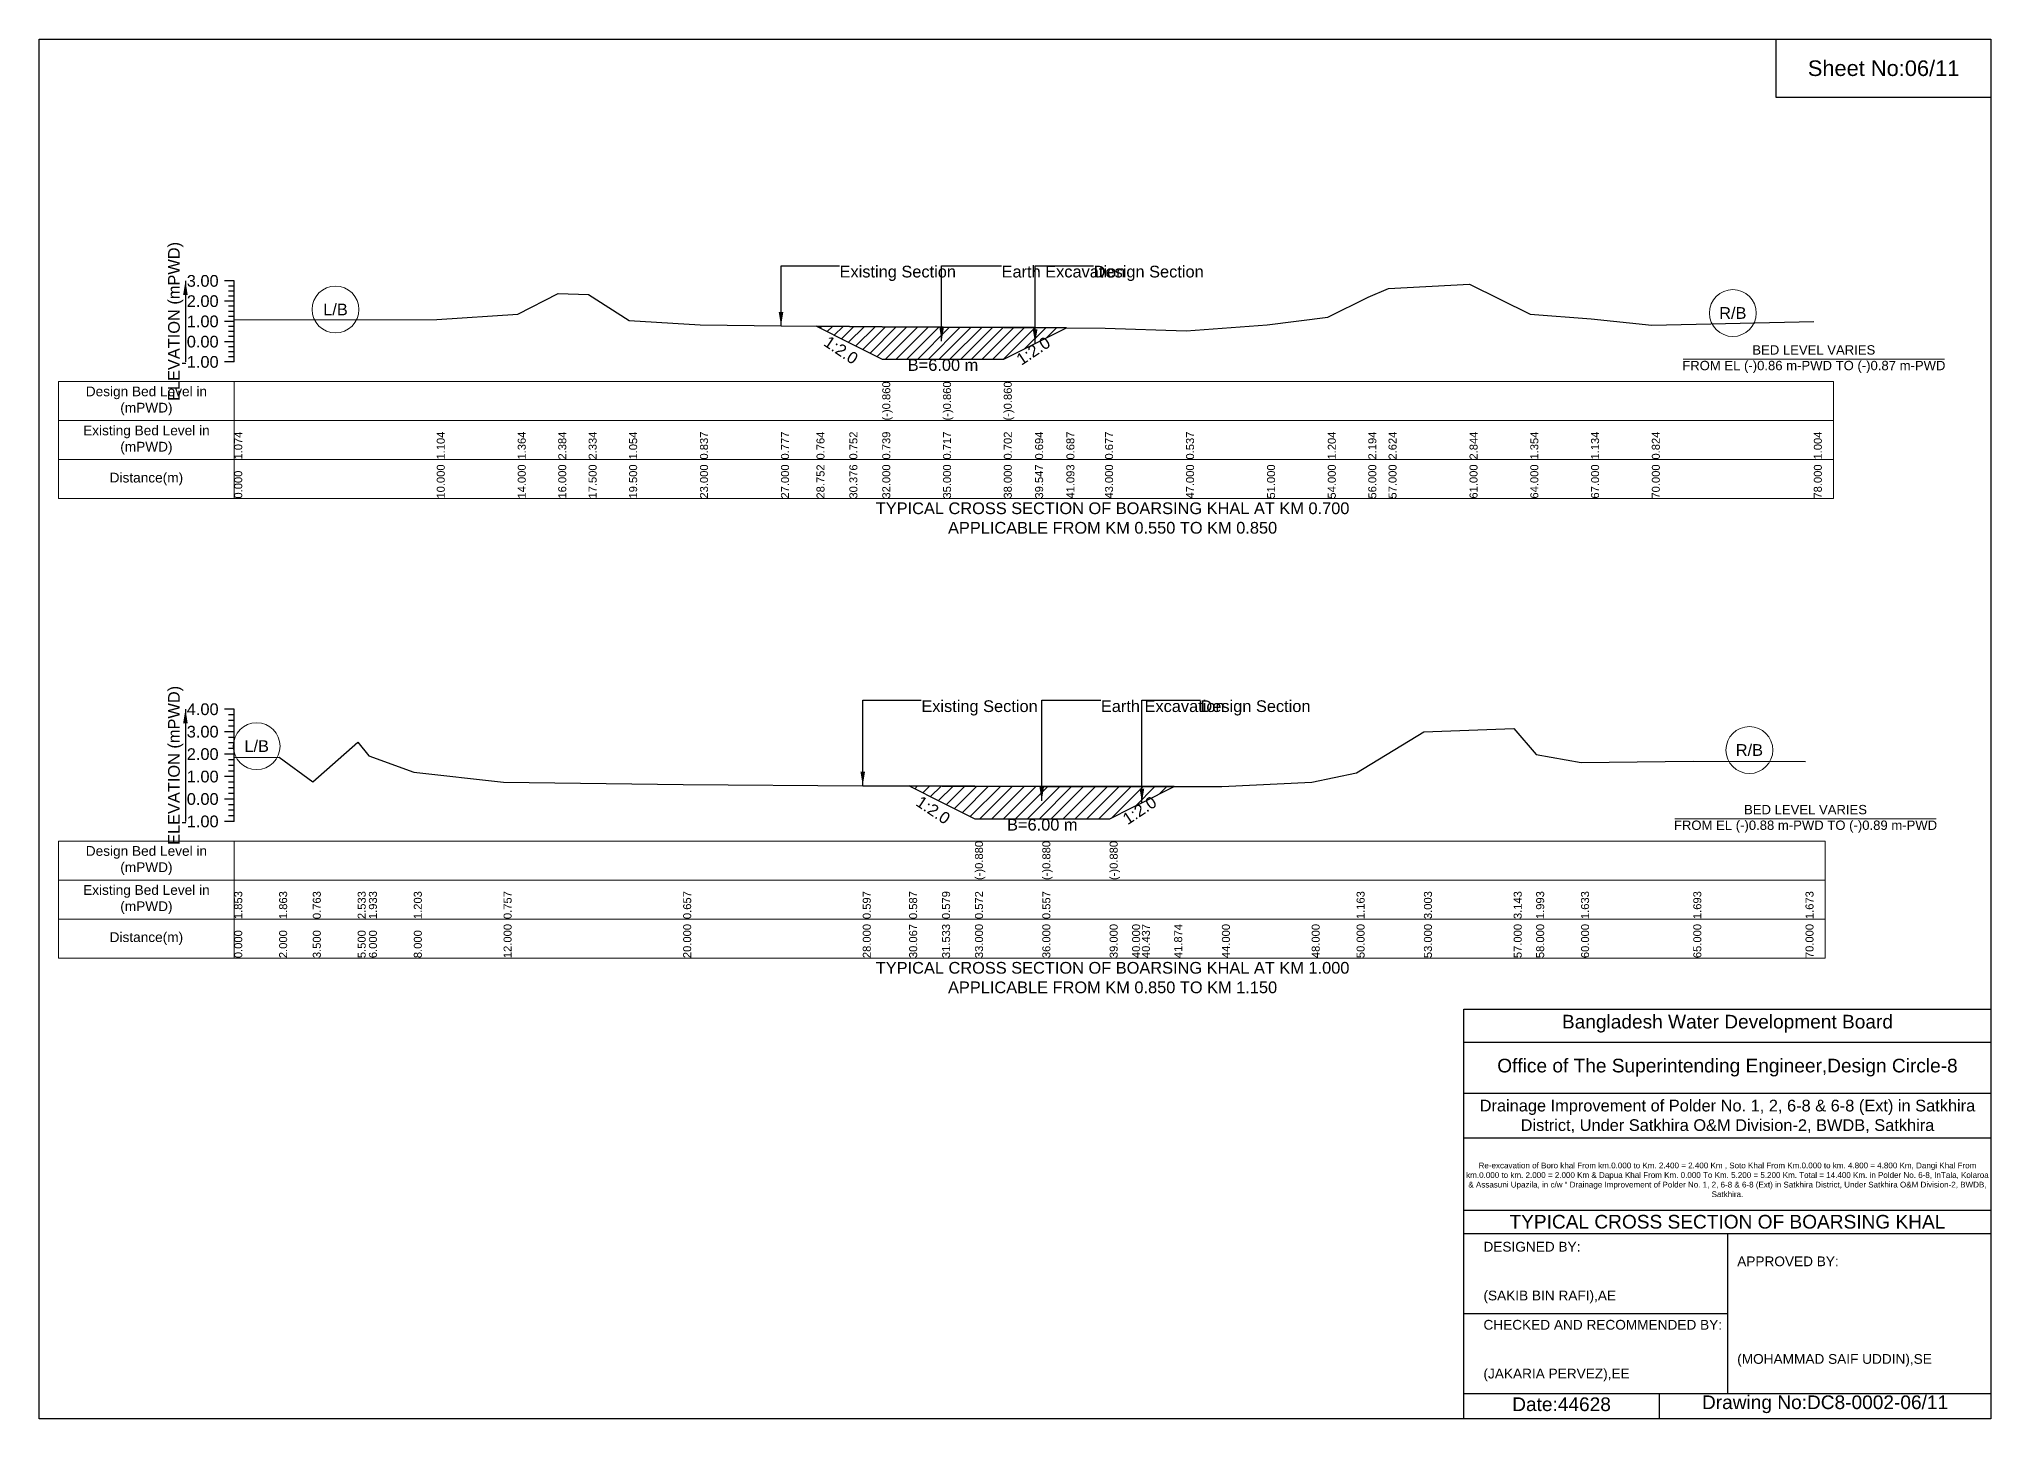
# Model space of a CAD drawing. Header units: inches. Extents: x 91000 to 268000, y -5656 to 20000.
# Drawn here: x 150000 to 158000, y 14344 to 20000 of the extents above; entities that cross this region are included whole.
import ezdxf

# ---------------------------------------------------------------- set-up
doc = ezdxf.new("R2010")
doc.units = ezdxf.units.IN
doc.header["$LTSCALE"] = 7
doc.header["$MEASUREMENT"] = 0
for name, color, linetype, lineweight in [('Cross section Data Border', 7, 'Continuous', 9), ('Cross Section Labels', 7, 'Continuous', 9), ('Existing_Bed_Level for Xsection', 7, 'Continuous', 25)]:
    doc.layers.add(name, color=color, linetype=linetype, lineweight=lineweight)
doc.styles.get("Standard").update_dxf_attribs({"font": 'arial.ttf'})
doc.dimstyles.get("Standard").update_dxf_attribs({"dimtxt": 0.18, "dimasz": 0.18, "dimexe": 0.18, "dimexo": 0.0625, "dimgap": 0.09, "dimtad": 0, "dimtih": 1, "dimtoh": 1, "dimdec": 4, "dimzin": 0, "dimdsep": 46, "dimtxsty": 'Standard', "dimcen": 0.09, "dimadec": 0, "dimazin": 0, "dimtfac": 1, "dimtdec": 4, "dimtofl": 0, "dimtmove": 0, "dimatfit": 3, "dimfxl": 1, "dimtolj": 1, "dimtzin": 0, "dimarcsym": 0})

msp = doc.modelspace()

# ---------------------------------------------------------------- hatches: boundary and pattern name
at = {"layer": 'Existing_Bed_Level for Xsection'}
h = msp.add_hatch(dxfattribs=at)
h.set_pattern_fill('ANSI31', color=256, scale=249, style=0)
h.paths.add_polyline_path([(153186.4, 18822.8), (153321.2, 18755.4), (153456, 18688), (153705, 18688), (153954, 18688), (154082.4, 18752.2), (154210.7, 18816.4), (154082.4, 18817.1), (153954, 18817.7), (153705, 18818.9), (153456, 18820.8), (153321.2, 18821.8)])
h = msp.add_hatch(dxfattribs=at)
h.set_pattern_fill('ANSI31', color=256, scale=276, style=0)
h.paths.add_polyline_path([(153566.1, 16938.7), (153701.1, 16871.3), (153836, 16803.8), (154112, 16803.8), (154388, 16803.8), (154480, 16849.8), (154520.2, 16869.9), (154652.4, 16936), (154520.2, 16936), (154480, 16936), (154388, 16936), (154112, 16936), (153836, 16937.4), (153701.1, 16938.1)])

# ---------------------------------------------------------------- linework, layer by layer
for points in [[(150000, 20000), (158000, 20000), (158000, 14344), (150000, 14344)], [(157120, 20000), (158000, 20000), (158000, 19760), (157120, 19760)]]:
    msp.add_lwpolyline(points, close=True)
for points in [[(155840, 14344), (155840, 16024), (158000, 16024)], [(155840, 15888), (158000, 15888)], [(155840, 15680), (158000, 15680)], [(155840, 15496), (158000, 15496)], [(155840, 15200), (158000, 15200)], [(155840, 15104), (158000, 15104)], [(156920, 15104), (156920, 14448)], [(155840, 14776), (156920, 14776)], [(155840, 14448), (158000, 14448)], [(156640, 14448), (156640, 14344)]]:
    msp.add_lwpolyline(points)
at = {"layer": 'Cross section Data Border'}
for points in [[(150080, 18596.4), (157354, 18596.4), (157354, 18116.4), (150080, 18116.4)], [(150080, 16712.8), (157320, 16712.8), (157320, 16232.8), (150080, 16232.8)]]:
    msp.add_lwpolyline(points, close=True, dxfattribs=at)
for points in [[(150800, 18596.4), (150800, 18116.4)], [(150080, 18436.4), (157354, 18436.4)], [(150080, 18276.4), (157354, 18276.4)], [(150800, 16712.8), (150800, 16232.8)], [(150080, 16552.8), (157320, 16552.8)], [(150080, 16392.8), (157320, 16392.8)]]:
    msp.add_lwpolyline(points, dxfattribs=at)
at = {"layer": 'Cross Section Labels'}
for points in [[(156738.2, 18688), (157809.8, 18688)], [(156704.2, 16803.8), (157775.8, 16803.8)]]:
    msp.add_lwpolyline(points, dxfattribs=at)
for centre in [(151215, 18891.3), (156942, 18876.8), (150892, 17101.7), (157010, 17085.6)]:
    msp.add_circle(centre, 96, dxfattribs=at)
at = {"layer": 'Existing_Bed_Level for Xsection'}
for points in [[(150800, 19008.4), (150760, 19008.4)], [(150800, 18987.7), (150776, 18987.7)], [(150800, 18966.9), (150776, 18966.9)], [(150800, 18676.4), (150800, 18759.4), (150800, 18842.4), (150800, 18925.4), (150800, 19008.4)], [(150800, 18848.6), (151630, 18851.1), (151962, 18872.6), (152128, 18957.3), (152252.5, 18953.2), (152418.5, 18846.9), (152709, 18828.9), (153041, 18823.9), (153186.4, 18822.8), (153321.2, 18821.8), (153456, 18820.8), (153456, 18820.8), (153705, 18818.9), (153705, 18818.9), (153954, 18817.7), (153954, 18817.7), (154082.4, 18817.1), (154210.7, 18816.4), (154369, 18815.6), (154701, 18804), (155033, 18828.9), (155282, 18859.4), (155448, 18941.5), (155531, 18977.2), (155863, 18995.5), (156112, 18871.8), (156361, 18853.6), (156610, 18827.8), (157274, 18842.8)], [(150800, 18925.4), (150760, 18925.4)], [(150800, 18946.2), (150776, 18946.2)], [(150800, 18904.7), (150776, 18904.7)], [(150800, 18883.9), (150776, 18883.9)], [(150800, 18842.4), (150760, 18842.4)], [(150800, 18863.2), (150776, 18863.2)], [(150800, 18821.7), (150776, 18821.7)], [(150800, 18800.9), (150776, 18800.9)], [(150800, 18759.4), (150760, 18759.4)], [(150800, 18780.2), (150776, 18780.2)], [(150800, 18738.7), (150776, 18738.7)], [(150800, 18676.4), (150760, 18676.4)], [(150800, 18717.9), (150776, 18717.9)], [(150800, 18697.2), (150776, 18697.2)], [(150800, 17252.8), (150760, 17252.8)], [(150800, 17229.8), (150776, 17229.8)], [(150800, 17206.8), (150776, 17206.8)], [(150800, 16792.8), (150800, 16884.8), (150800, 16976.8), (150800, 17068.8), (150800, 17160.8), (150800, 17252.8)], [(150800, 17160.8), (150760, 17160.8)], [(150800, 17183.8), (150776, 17183.8)], [(150800, 17137.8), (150776, 17137.8)], [(150800, 17055.2), (150984, 17056.2), (151122, 16955), (151306, 17117.8), (151352, 17062.6), (151536, 16995.4), (151904, 16954.4), (152640, 16945.2), (153376, 16939.7), (153566.1, 16938.7), (153701.1, 16938.1), (153836, 16937.4), (153836, 16937.4), (154112, 16936), (154112, 16936), (154388, 16936), (154388, 16936), (154480, 16936), (154520.2, 16936), (154652.4, 16936), (154848, 16936), (155216, 16954.4), (155400, 16991.8), (155676, 17161), (156044, 17173.9), (156136, 17068.1), (156320, 17035), (156780, 17040.5), (157240, 17038.7)], [(150800, 17068.8), (150760, 17068.8)], [(150800, 17114.8), (150776, 17114.8)], [(150800, 17091.8), (150776, 17091.8)], [(150800, 17045.8), (150776, 17045.8)], [(150800, 16976.8), (150760, 16976.8)], [(150800, 17022.8), (150776, 17022.8)], [(150800, 16999.8), (150776, 16999.8)], [(150800, 16884.8), (150760, 16884.8)], [(150800, 16953.8), (150776, 16953.8)], [(150800, 16930.8), (150776, 16930.8)], [(150800, 16907.8), (150776, 16907.8)], [(150800, 16861.8), (150776, 16861.8)], [(150800, 16838.8), (150776, 16838.8)], [(150800, 16815.8), (150776, 16815.8)], [(150800, 16792.8), (150760, 16792.8)]]:
    msp.add_lwpolyline(points, dxfattribs=at)
for points in [[(153186.4, 18822.8), (153321.2, 18755.4), (153456, 18688), (153456, 18688), (153705, 18688), (153705, 18688), (153954, 18688), (153954, 18688), (154082.4, 18752.2), (154210.7, 18816.4), (154210.7, 18816.4), (154210.7, 18816.4), (154082.4, 18817.1), (153954, 18817.7), (153954, 18817.7), (153705, 18818.9), (153705, 18818.9), (153456, 18820.8), (153456, 18820.8), (153321.2, 18821.8)], [(153566.1, 16938.7), (153566.1, 16938.7), (153701.1, 16871.3), (153836, 16803.8), (153836, 16803.8), (154112, 16803.8), (154112, 16803.8), (154388, 16803.8), (154388, 16803.8), (154480, 16849.8), (154520.2, 16869.9), (154652.4, 16936), (154652.4, 16936), (154652.4, 16936), (154520.2, 16936), (154480, 16936), (154388, 16936), (154388, 16936), (154112, 16936), (154112, 16936), (153836, 16937.4), (153836, 16937.4), (153701.1, 16938.1), (153566.1, 16938.7)]]:
    msp.add_lwpolyline(points, close=True, dxfattribs=at)

# ---------------------------------------------------------------- texts
at = {"attachment_point": 5}
for s, insert, char_height in [('Sheet No:06/11', (157560, 19880), 64), ('Bangladesh Water Development Board', (156920, 15964), 56), ('Office of The Superintending Engineer,Design Circle-8', (156920, 15784), 56)]:
    msp.add_mtext(s, dxfattribs=dict(at, insert=insert, char_height=char_height))
for s, insert, char_height, width, attachment_point in [('Drainage Improvement of Polder No. 1, 2, 6-8 & 6-8 (Ext) in Satkhira District, Under Satkhira O&M Division-2, BWDB, Satkhira', (156920, 15584), 48, 2240, 5), ('Re-excavation of Boro khal From km.0.000 to Km. 2.400 = 2.400 Km , Soto Khal From Km.0.000 to km. 4.800 = 4.800 Km, Dangi Khal From km.0.000 to km. 2.000 = 2.000 Km & Dapua Khal From Km. 0.000 To Km. 5.200 = 5.200 Km. Total = 14.400 Km. in Polder No. 6-8, InTala, Kolaroa & Assasuni Upazila, in c/w “ Drainage Improvement of Polder No. 1, 2, 6-8 & 6-8 (Ext) in Satkhira District, Under Satkhira O&M Division-2, BWDB, Satkhira.', (156920, 15324), 23.565, 2160, 5), ('TYPICAL CROSS SECTION OF BOARSING KHAL', (156920, 15152), 56, 2240, 5), ('DESIGNED BY:^J^J^J(SAKIB BIN RAFI),AE', (155920, 14944), 40, 1120, 4), ('APPROVED BY:^J^J^J^J^J^J(MOHAMMAD SAIF UDDIN),SE', (156960, 14784), 40, 1120, 4), ('CHECKED AND RECOMMENDED BY:^J^J^J(JAKARIA PERVEZ),EE', (155920, 14624), 40, 1120, 4), ('Date:44628', (156240, 14404), 56, 1120, 5), ('Drawing No:DC8-0002-06/11', (157320, 14404), 56, 1760, 5)]:
    msp.add_mtext(s, dxfattribs=dict(insert=insert, char_height=char_height, width=width, attachment_point=attachment_point))
at = {"layer": 'Cross section Data Border', "char_height": 40, "width": 640, "attachment_point": 5}
for s, insert in [('Design Bed Level in (mPWD)', (150440, 18516.4)), ('Existing Bed Level in (mPWD)', (150440, 18356.4)), ('Distance(m)', (150440, 18196.4)), ('Design Bed Level in (mPWD)', (150440, 16632.8)), ('Existing Bed Level in (mPWD)', (150440, 16472.8)), ('Distance(m)', (150440, 16312.8))]:
    msp.add_mtext(s, dxfattribs=dict(at, insert=insert))
at = {"layer": 'Cross Section Labels'}
for s, insert, char_height, attachment_point in [('Existing Section', (153281, 19070.7), 48, 1), ('Earth Excavation', (153945, 19070.7), 48, 1), ('Design Section', (154322.4, 19070.7), 48, 1), ('L/B', (151215, 18891.3), 48, 5), ('R/B', (156942, 18876.8), 48, 5), ('BED LEVEL VARIES ^JFROM EL (-)0.86 m-PWD TO (-)0.87 m-PWD', (157274, 18688), 38.4, 5), ('B=6.00 m', (153705, 18688), 48, 2), ('TYPICAL CROSS SECTION OF BOARSING KHAL AT KM 0.700^JAPPLICABLE FROM KM 0.550 TO KM 0.850', (154400, 18036.4), 48, 5), ('Existing Section', (153616, 17289.6), 48, 1), ('Earth Excavation', (154352, 17289.6), 48, 1), ('Design Section', (154760.2, 17289.6), 48, 1), ('L/B', (150892, 17101.7), 48, 5), ('R/B', (157010, 17085.6), 48, 5), ('B=6.00 m', (154112, 16803.8), 48, 2), ('BED LEVEL VARIES ^JFROM EL (-)0.88 m-PWD TO (-)0.89 m-PWD', (157240, 16803.8), 38.4, 5), ('TYPICAL CROSS SECTION OF BOARSING KHAL AT KM 1.000^JAPPLICABLE FROM KM 0.850 TO KM 1.150', (154400, 16152.8), 48, 5)]:
    msp.add_mtext(s, dxfattribs=dict(at, insert=insert, char_height=char_height, attachment_point=attachment_point))
at = {"layer": 'Cross Section Labels', "char_height": 48, "attachment_point": 2}
for insert, rotation in [((153300.5, 18745.1), 326.30993), ((154061.6, 18741.9), 33.69007), ((153678.1, 16859.8), 326.30993), ((154497.2, 16858.4), 33.69007)]:
    msp.add_mtext('1:2.0', dxfattribs=dict(at, insert=insert, rotation=rotation))
at = {"layer": 'Existing_Bed_Level for Xsection', "rotation": 90}
for s, insert, char_height, attachment_point in [('ELEVATION (mPWD)', (150560, 18842.4), 48, 5), ('(-)0.860', (153456, 18436.4), 32.8, 1), ('(-)0.860', (153705, 18436.4), 32.8, 1), ('(-)0.860', (153954, 18436.4), 32.8, 1), ('1.074', (150800, 18276.4), 32.8, 1), ('1.104', (151630, 18276.4), 32.8, 1), ('1.364', (151962, 18276.4), 32.8, 1), ('2.384', (152128, 18276.4), 32.8, 1), ('2.334', (152252.5, 18276.4), 32.8, 1), ('1.054', (152418.5, 18276.4), 32.8, 1), ('0.837', (152709, 18276.4), 32.8, 1), ('0.777', (153041, 18276.4), 32.8, 1), ('0.764', (153186.4, 18276.4), 32.8, 1), ('0.752', (153321.2, 18276.4), 32.8, 1), ('0.739', (153456, 18276.4), 32.8, 1), ('0.717', (153705, 18276.4), 32.8, 1), ('0.702', (153954, 18276.4), 32.8, 1), ('0.694', (154082.4, 18276.4), 32.8, 1), ('0.687', (154210.7, 18276.4), 32.8, 1), ('0.677', (154369, 18276.4), 32.8, 1), ('0.537', (154701, 18276.4), 32.8, 1), ('1.204', (155282, 18276.4), 32.8, 1), ('2.194', (155448, 18276.4), 32.8, 1), ('2.624', (155531, 18276.4), 32.8, 1), ('2.844', (155863, 18276.4), 32.8, 1), ('1.354', (156112, 18276.4), 32.8, 1), ('1.134', (156361, 18276.4), 32.8, 1), ('0.824', (156610, 18276.4), 32.8, 1), ('1.004', (157274, 18276.4), 32.8, 1), ('10.000', (151630, 18116.4), 32.8, 1), ('14.000', (151962, 18116.4), 32.8, 1), ('16.000', (152128, 18116.4), 32.8, 1), ('17.500', (152252.5, 18116.4), 32.8, 1), ('19.500', (152418.5, 18116.4), 32.8, 1), ('23.000', (152709, 18116.4), 32.8, 1), ('27.000', (153041, 18116.4), 32.8, 1), ('28.752', (153186.4, 18116.4), 32.8, 1), ('30.376', (153321.2, 18116.4), 32.8, 1), ('32.000', (153456, 18116.4), 32.8, 1), ('35.000', (153705, 18116.4), 32.8, 1), ('38.000', (153954, 18116.4), 32.8, 1), ('39.547', (154082.4, 18116.4), 32.8, 1), ('41.093', (154210.7, 18116.4), 32.8, 1), ('43.000', (154369, 18116.4), 32.8, 1), ('47.000', (154701, 18116.4), 32.8, 1), ('51.000', (155033, 18116.4), 32.8, 1), ('54.000', (155282, 18116.4), 32.8, 1), ('56.000', (155448, 18116.4), 32.8, 1), ('57.000', (155531, 18116.4), 32.8, 1), ('61.000', (155863, 18116.4), 32.8, 1), ('64.000', (156112, 18116.4), 32.8, 1), ('67.000', (156361, 18116.4), 32.8, 1), ('70.000', (156610, 18116.4), 32.8, 1), ('78.000', (157274, 18116.4), 32.8, 1), ('0.000', (150800, 18116.4), 32.8, 1), ('ELEVATION (mPWD)', (150560, 17022.8), 48, 5), ('(-)0.880', (153836, 16552.8), 32.8, 1), ('(-)0.880', (154112, 16552.8), 32.8, 1), ('(-)0.880', (154388, 16552.8), 32.8, 1), ('1.853', (150800, 16392.8), 32.8, 1), ('1.863', (150984, 16392.8), 32.8, 1), ('0.763', (151122, 16392.8), 32.8, 1), ('2.533', (151306, 16392.8), 32.8, 1), ('1.933', (151352, 16392.8), 32.8, 1), ('1.203', (151536, 16392.8), 32.8, 1), ('0.757', (151904, 16392.8), 32.8, 1), ('0.657', (152640, 16392.8), 32.8, 1), ('0.597', (153376, 16392.8), 32.8, 1), ('0.587', (153566.1, 16392.8), 32.8, 1), ('0.579', (153701.1, 16392.8), 32.8, 1), ('0.572', (153836, 16392.8), 32.8, 1), ('0.557', (154112, 16392.8), 32.8, 1), ('1.163', (155400, 16392.8), 32.8, 1), ('3.003', (155676, 16392.8), 32.8, 1), ('3.143', (156044, 16392.8), 32.8, 1), ('1.993', (156136, 16392.8), 32.8, 1), ('1.633', (156320, 16392.8), 32.8, 1), ('1.693', (156780, 16392.8), 32.8, 1), ('1.673', (157240, 16392.8), 32.8, 1), ('0.000', (150800, 16232.8), 32.8, 1), ('2.000', (150984, 16232.8), 32.8, 1), ('3.500', (151122, 16232.8), 32.8, 1), ('5.500', (151306, 16232.8), 32.8, 1), ('6.000', (151352, 16232.8), 32.8, 1), ('8.000', (151536, 16232.8), 32.8, 1), ('12.000', (151904, 16232.8), 32.8, 1), ('20.000', (152640, 16232.8), 32.8, 1), ('28.000', (153376, 16232.8), 32.8, 1), ('30.067', (153566.1, 16232.8), 32.8, 1), ('31.533', (153701.1, 16232.8), 32.8, 1), ('33.000', (153836, 16232.8), 32.8, 1), ('36.000', (154112, 16232.8), 32.8, 1), ('39.000', (154388, 16232.8), 32.8, 1), ('40.000', (154480, 16232.8), 32.8, 1), ('40.437', (154520.2, 16232.8), 32.8, 1), ('41.874', (154652.4, 16232.8), 32.8, 1), ('44.000', (154848, 16232.8), 32.8, 1), ('48.000', (155216, 16232.8), 32.8, 1), ('50.000', (155400, 16232.8), 32.8, 1), ('53.000', (155676, 16232.8), 32.8, 1), ('57.000', (156044, 16232.8), 32.8, 1), ('58.000', (156136, 16232.8), 32.8, 1), ('60.000', (156320, 16232.8), 32.8, 1), ('65.000', (156780, 16232.8), 32.8, 1), ('70.000', (157240, 16232.8), 32.8, 1)]:
    msp.add_mtext(s, dxfattribs=dict(at, insert=insert, char_height=char_height, attachment_point=attachment_point))
at = {"layer": 'Existing_Bed_Level for Xsection', "char_height": 48, "attachment_point": 6}
for s, insert in [('3.00', (150736, 19008.4)), ('2.00', (150736, 18925.4)), ('1.00', (150736, 18842.4)), ('0.00', (150736, 18759.4)), ('-1.00', (150736, 18676.4)), ('4.00', (150736, 17252.8)), ('3.00', (150736, 17160.8)), ('2.00', (150736, 17068.8)), ('1.00', (150736, 16976.8)), ('0.00', (150736, 16884.8)), ('-1.00', (150736, 16792.8))]:
    msp.add_mtext(s, dxfattribs=dict(at, insert=insert))

# ---------------------------------------------------------------- leaders
at = {"layer": 'Cross Section Labels', "annotation_type": 0, "has_hookline": 1, "hookline_direction": 0}
for points, text_width in [([(153041, 18823.9), (153041, 19070.7), (153280.9, 19070.7)], 467.2), ([(153699.4, 18761.2), (153699.4, 19070.7), (153944.9, 19070.7)], 497), ([(154082.4, 18752.2), (154082.4, 19070.7), (154322.3, 19070.7)], 441.2), ([(153376, 16939.7), (153376, 17289.6), (153615.9, 17289.6)], 467.2), ([(154109.5, 16877.4), (154109.5, 17289.6), (154351.9, 17289.6)], 497), ([(154520.2, 16869.9), (154520.2, 17289.6), (154760.1, 17289.6)], 441.2)]:
    msp.add_leader(points, dimstyle='Standard', override={"dimasz": 57.6}, dxfattribs=dict(at, text_width=text_width))
at = {"layer": 'Existing_Bed_Level for Xsection'}
for points in [[(150600, 19008.4), (150600, 18676.4)], [(150600, 17252.8), (150600, 16792.8)]]:
    msp.add_leader(points, dimstyle='Standard', override={"dimasz": 57.6}, dxfattribs=at)

doc.saveas('drawing.dxf')
